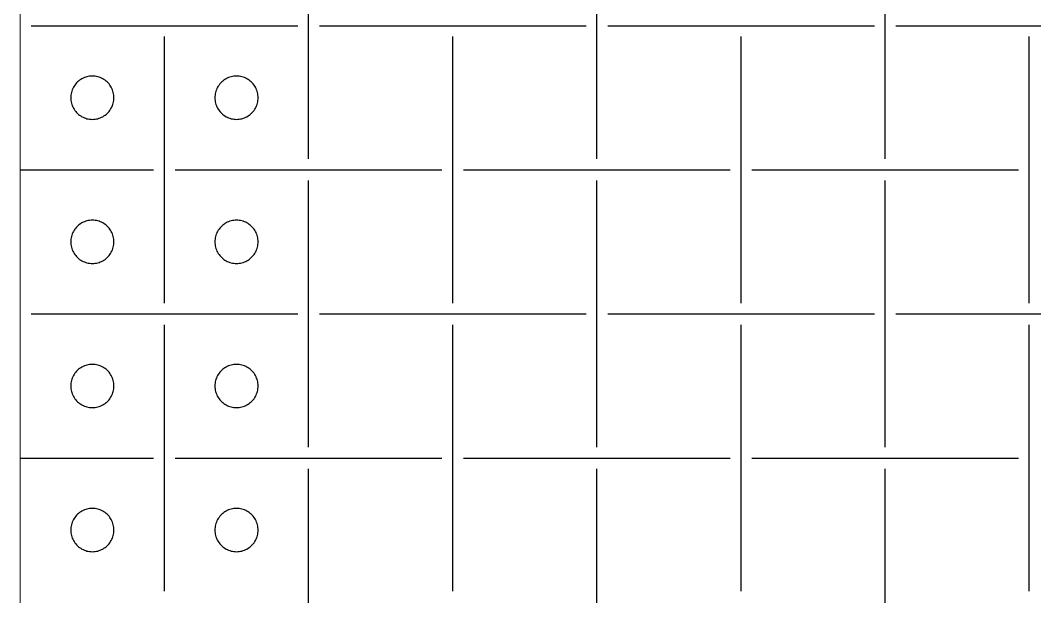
# Model space of a CAD drawing. Header units: metres. Extents: x 0 to 300, y -20 to 320.
# Drawn here: x 0 to 70.4, y 60.4 to 100.4 of the extents above; entities that cross this region are included whole.
import ezdxf

# ---------------------------------------------------------------- set-up
doc = ezdxf.new("R2010")
doc.units = ezdxf.units.M

msp = doc.modelspace()

# ---------------------------------------------------------------- linework, layer by layer
at = {"lineweight": 0}
msp.add_line((0, -20), (0, 320), dxfattribs=at)
for p, q in [((20, 90.75), (20, 109.25)), ((40, 90.75), (40, 109.25)), ((60, 90.75), (60, 109.25)), ((0.75, 100), (19.25, 100)), ((20.75, 100), (39.25, 100)), ((40.75, 100), (59.25, 100)), ((60.75, 100), (79.25, 100)), ((10, 80.75), (10, 99.25)), ((30, 80.75), (30, 99.25)), ((50, 80.75), (50, 99.25)), ((70, 80.75), (70, 99.25)), ((4.536, 96.427), (4.448, 96.395)), ((4.627, 96.453), (4.536, 96.427)), ((4.719, 96.473), (4.627, 96.453)), ((4.812, 96.488), (4.719, 96.473)), ((4.906, 96.497), (4.812, 96.488)), ((5, 96.5), (4.906, 96.497)), ((5.094, 96.497), (5, 96.5)), ((5.188, 96.488), (5.094, 96.497)), ((5.281, 96.473), (5.188, 96.488)), ((5.373, 96.453), (5.281, 96.473)), ((5.464, 96.427), (5.373, 96.453)), ((5.552, 96.395), (5.464, 96.427)), ((14.536, 96.427), (14.448, 96.395)), ((14.627, 96.453), (14.536, 96.427)), ((14.719, 96.473), (14.627, 96.453)), ((14.812, 96.488), (14.719, 96.473)), ((14.906, 96.497), (14.812, 96.488)), ((15, 96.5), (14.906, 96.497)), ((15.094, 96.497), (15, 96.5)), ((15.188, 96.488), (15.094, 96.497)), ((15.281, 96.473), (15.188, 96.488)), ((15.373, 96.453), (15.281, 96.473)), ((15.464, 96.427), (15.373, 96.453)), ((15.552, 96.395), (15.464, 96.427)), ((3.686, 95.723), (3.643, 95.639)), ((3.734, 95.804), (3.686, 95.723)), ((3.786, 95.882), (3.734, 95.804)), ((3.844, 95.956), (3.786, 95.882)), ((3.907, 96.027), (3.844, 95.956)), ((3.973, 96.093), (3.907, 96.027)), ((4.044, 96.156), (3.973, 96.093)), ((4.118, 96.214), (4.044, 96.156)), ((4.196, 96.266), (4.118, 96.214)), ((4.277, 96.314), (4.196, 96.266)), ((4.361, 96.357), (4.277, 96.314)), ((4.448, 96.395), (4.361, 96.357)), ((5.639, 96.357), (5.552, 96.395)), ((5.723, 96.314), (5.639, 96.357)), ((5.804, 96.266), (5.723, 96.314)), ((5.882, 96.214), (5.804, 96.266)), ((5.956, 96.156), (5.882, 96.214)), ((6.027, 96.093), (5.956, 96.156)), ((6.093, 96.027), (6.027, 96.093)), ((6.156, 95.956), (6.093, 96.027)), ((6.214, 95.882), (6.156, 95.956)), ((6.266, 95.804), (6.214, 95.882)), ((6.314, 95.723), (6.266, 95.804)), ((6.357, 95.639), (6.314, 95.723)), ((13.686, 95.723), (13.643, 95.639)), ((13.734, 95.804), (13.686, 95.723)), ((13.786, 95.882), (13.734, 95.804)), ((13.844, 95.956), (13.786, 95.882)), ((13.907, 96.027), (13.844, 95.956)), ((13.973, 96.093), (13.907, 96.027)), ((14.044, 96.156), (13.973, 96.093)), ((14.118, 96.214), (14.044, 96.156)), ((14.196, 96.266), (14.118, 96.214)), ((14.277, 96.314), (14.196, 96.266)), ((14.361, 96.357), (14.277, 96.314)), ((14.448, 96.395), (14.361, 96.357)), ((15.639, 96.357), (15.552, 96.395)), ((15.723, 96.314), (15.639, 96.357)), ((15.804, 96.266), (15.723, 96.314)), ((15.882, 96.214), (15.804, 96.266)), ((15.956, 96.156), (15.882, 96.214)), ((16.027, 96.093), (15.956, 96.156)), ((16.093, 96.027), (16.027, 96.093)), ((16.156, 95.956), (16.093, 96.027)), ((16.214, 95.882), (16.156, 95.956)), ((16.266, 95.804), (16.214, 95.882)), ((16.314, 95.723), (16.266, 95.804)), ((16.357, 95.639), (16.314, 95.723)), ((3.503, 95.094), (3.5, 95)), ((3.512, 95.188), (3.503, 95.094)), ((3.527, 95.281), (3.512, 95.188)), ((3.547, 95.373), (3.527, 95.281)), ((3.573, 95.464), (3.547, 95.373)), ((3.605, 95.552), (3.573, 95.464)), ((3.643, 95.639), (3.605, 95.552)), ((6.395, 95.552), (6.357, 95.639)), ((6.427, 95.464), (6.395, 95.552)), ((6.453, 95.373), (6.427, 95.464)), ((6.473, 95.281), (6.453, 95.373)), ((6.488, 95.188), (6.473, 95.281)), ((6.497, 95.094), (6.488, 95.188)), ((6.5, 95), (6.497, 95.094)), ((13.503, 95.094), (13.5, 95)), ((13.512, 95.188), (13.503, 95.094)), ((13.527, 95.281), (13.512, 95.188)), ((13.547, 95.373), (13.527, 95.281)), ((13.573, 95.464), (13.547, 95.373)), ((13.605, 95.552), (13.573, 95.464)), ((13.643, 95.639), (13.605, 95.552)), ((16.395, 95.552), (16.357, 95.639)), ((16.427, 95.464), (16.395, 95.552)), ((16.453, 95.373), (16.427, 95.464)), ((16.473, 95.281), (16.453, 95.373)), ((16.488, 95.188), (16.473, 95.281)), ((16.497, 95.094), (16.488, 95.188)), ((16.5, 95), (16.497, 95.094)), ((3.5, 95), (3.503, 94.906)), ((3.503, 94.906), (3.512, 94.812)), ((3.512, 94.812), (3.527, 94.719)), ((3.527, 94.719), (3.547, 94.627)), ((3.547, 94.627), (3.573, 94.536)), ((3.573, 94.536), (3.605, 94.448)), ((3.605, 94.448), (3.643, 94.361)), ((3.643, 94.361), (3.686, 94.277)), ((6.314, 94.277), (6.357, 94.361)), ((6.357, 94.361), (6.395, 94.448)), ((6.395, 94.448), (6.427, 94.536)), ((6.427, 94.536), (6.453, 94.627)), ((6.453, 94.627), (6.473, 94.719)), ((6.473, 94.719), (6.488, 94.812)), ((6.488, 94.812), (6.497, 94.906)), ((6.497, 94.906), (6.5, 95)), ((13.5, 95), (13.503, 94.906)), ((13.503, 94.906), (13.512, 94.812)), ((13.512, 94.812), (13.527, 94.719)), ((13.527, 94.719), (13.547, 94.627)), ((13.547, 94.627), (13.573, 94.536)), ((13.573, 94.536), (13.605, 94.448)), ((13.605, 94.448), (13.643, 94.361)), ((13.643, 94.361), (13.686, 94.277)), ((16.314, 94.277), (16.357, 94.361)), ((16.357, 94.361), (16.395, 94.448)), ((16.395, 94.448), (16.427, 94.536)), ((16.427, 94.536), (16.453, 94.627)), ((16.453, 94.627), (16.473, 94.719)), ((16.473, 94.719), (16.488, 94.812)), ((16.488, 94.812), (16.497, 94.906)), ((16.497, 94.906), (16.5, 95)), ((3.686, 94.277), (3.734, 94.196)), ((3.734, 94.196), (3.786, 94.118)), ((3.786, 94.118), (3.844, 94.044)), ((3.844, 94.044), (3.907, 93.973)), ((3.907, 93.973), (3.973, 93.907)), ((3.973, 93.907), (4.044, 93.844)), ((4.044, 93.844), (4.118, 93.786)), ((4.118, 93.786), (4.196, 93.734)), ((4.196, 93.734), (4.277, 93.686)), ((4.277, 93.686), (4.361, 93.643)), ((4.361, 93.643), (4.448, 93.605)), ((4.448, 93.605), (4.536, 93.573)), ((5.464, 93.573), (5.552, 93.605)), ((5.552, 93.605), (5.639, 93.643)), ((5.639, 93.643), (5.723, 93.686)), ((5.723, 93.686), (5.804, 93.734)), ((5.804, 93.734), (5.882, 93.786)), ((5.882, 93.786), (5.956, 93.844)), ((5.956, 93.844), (6.027, 93.907)), ((6.027, 93.907), (6.093, 93.973)), ((6.093, 93.973), (6.156, 94.044)), ((6.156, 94.044), (6.214, 94.118)), ((6.214, 94.118), (6.266, 94.196)), ((6.266, 94.196), (6.314, 94.277)), ((13.686, 94.277), (13.734, 94.196)), ((13.734, 94.196), (13.786, 94.118)), ((13.786, 94.118), (13.844, 94.044)), ((13.844, 94.044), (13.907, 93.973)), ((13.907, 93.973), (13.973, 93.907)), ((13.973, 93.907), (14.044, 93.844)), ((14.044, 93.844), (14.118, 93.786)), ((14.118, 93.786), (14.196, 93.734)), ((14.196, 93.734), (14.277, 93.686)), ((14.277, 93.686), (14.361, 93.643)), ((14.361, 93.643), (14.448, 93.605)), ((14.448, 93.605), (14.536, 93.573)), ((15.464, 93.573), (15.552, 93.605)), ((15.552, 93.605), (15.639, 93.643)), ((15.639, 93.643), (15.723, 93.686)), ((15.723, 93.686), (15.804, 93.734)), ((15.804, 93.734), (15.882, 93.786)), ((15.882, 93.786), (15.956, 93.844)), ((15.956, 93.844), (16.027, 93.907)), ((16.027, 93.907), (16.093, 93.973)), ((16.093, 93.973), (16.156, 94.044)), ((16.156, 94.044), (16.214, 94.118)), ((16.214, 94.118), (16.266, 94.196)), ((16.266, 94.196), (16.314, 94.277)), ((4.536, 93.573), (4.627, 93.547)), ((4.627, 93.547), (4.719, 93.527)), ((4.719, 93.527), (4.812, 93.512)), ((4.812, 93.512), (4.906, 93.503)), ((4.906, 93.503), (5, 93.5)), ((5, 93.5), (5.094, 93.503)), ((5.094, 93.503), (5.188, 93.512)), ((5.188, 93.512), (5.281, 93.527)), ((5.281, 93.527), (5.373, 93.547)), ((5.373, 93.547), (5.464, 93.573)), ((14.536, 93.573), (14.627, 93.547)), ((14.627, 93.547), (14.719, 93.527)), ((14.719, 93.527), (14.812, 93.512)), ((14.812, 93.512), (14.906, 93.503)), ((14.906, 93.503), (15, 93.5)), ((15, 93.5), (15.094, 93.503)), ((15.094, 93.503), (15.188, 93.512)), ((15.188, 93.512), (15.281, 93.527)), ((15.281, 93.527), (15.373, 93.547)), ((15.373, 93.547), (15.464, 93.573)), ((0, 90), (9.25, 90)), ((10.75, 90), (29.25, 90)), ((30.75, 90), (49.25, 90)), ((50.75, 90), (69.25, 90)), ((20, 70.75), (20, 89.25)), ((40, 70.75), (40, 89.25)), ((60, 70.75), (60, 89.25)), ((3.786, 85.882), (3.734, 85.804)), ((3.844, 85.956), (3.786, 85.882)), ((3.907, 86.027), (3.844, 85.956)), ((3.973, 86.093), (3.907, 86.027)), ((4.044, 86.156), (3.973, 86.093)), ((4.118, 86.214), (4.044, 86.156)), ((4.196, 86.266), (4.118, 86.214)), ((4.277, 86.314), (4.196, 86.266)), ((4.361, 86.357), (4.277, 86.314)), ((4.448, 86.395), (4.361, 86.357)), ((4.536, 86.427), (4.448, 86.395)), ((4.627, 86.453), (4.536, 86.427)), ((4.719, 86.473), (4.627, 86.453)), ((4.812, 86.488), (4.719, 86.473)), ((4.906, 86.497), (4.812, 86.488)), ((5, 86.5), (4.906, 86.497)), ((5.094, 86.497), (5, 86.5)), ((5.188, 86.488), (5.094, 86.497)), ((5.281, 86.473), (5.188, 86.488)), ((5.373, 86.453), (5.281, 86.473)), ((5.464, 86.427), (5.373, 86.453)), ((5.552, 86.395), (5.464, 86.427)), ((5.639, 86.357), (5.552, 86.395)), ((5.723, 86.314), (5.639, 86.357)), ((5.804, 86.266), (5.723, 86.314)), ((5.882, 86.214), (5.804, 86.266)), ((5.956, 86.156), (5.882, 86.214)), ((6.027, 86.093), (5.956, 86.156)), ((6.093, 86.027), (6.027, 86.093)), ((6.156, 85.956), (6.093, 86.027)), ((6.214, 85.882), (6.156, 85.956)), ((6.266, 85.804), (6.214, 85.882)), ((13.786, 85.882), (13.734, 85.804)), ((13.844, 85.956), (13.786, 85.882)), ((13.907, 86.027), (13.844, 85.956)), ((13.973, 86.093), (13.907, 86.027)), ((14.044, 86.156), (13.973, 86.093)), ((14.118, 86.214), (14.044, 86.156)), ((14.196, 86.266), (14.118, 86.214)), ((14.277, 86.314), (14.196, 86.266)), ((14.361, 86.357), (14.277, 86.314)), ((14.448, 86.395), (14.361, 86.357)), ((14.536, 86.427), (14.448, 86.395)), ((14.627, 86.453), (14.536, 86.427)), ((14.719, 86.473), (14.627, 86.453)), ((14.812, 86.488), (14.719, 86.473)), ((14.906, 86.497), (14.812, 86.488)), ((15, 86.5), (14.906, 86.497)), ((15.094, 86.497), (15, 86.5)), ((15.188, 86.488), (15.094, 86.497)), ((15.281, 86.473), (15.188, 86.488)), ((15.373, 86.453), (15.281, 86.473)), ((15.464, 86.427), (15.373, 86.453)), ((15.552, 86.395), (15.464, 86.427)), ((15.639, 86.357), (15.552, 86.395)), ((15.723, 86.314), (15.639, 86.357)), ((15.804, 86.266), (15.723, 86.314)), ((15.882, 86.214), (15.804, 86.266)), ((15.956, 86.156), (15.882, 86.214)), ((16.027, 86.093), (15.956, 86.156)), ((16.093, 86.027), (16.027, 86.093)), ((16.156, 85.956), (16.093, 86.027)), ((16.214, 85.882), (16.156, 85.956)), ((16.266, 85.804), (16.214, 85.882)), ((3.512, 85.188), (3.503, 85.094)), ((3.527, 85.281), (3.512, 85.188)), ((3.547, 85.373), (3.527, 85.281)), ((3.573, 85.464), (3.547, 85.373)), ((3.605, 85.552), (3.573, 85.464)), ((3.643, 85.639), (3.605, 85.552)), ((3.686, 85.723), (3.643, 85.639)), ((3.734, 85.804), (3.686, 85.723)), ((6.314, 85.723), (6.266, 85.804)), ((6.357, 85.639), (6.314, 85.723)), ((6.395, 85.552), (6.357, 85.639)), ((6.427, 85.464), (6.395, 85.552)), ((6.453, 85.373), (6.427, 85.464)), ((6.473, 85.281), (6.453, 85.373)), ((6.488, 85.188), (6.473, 85.281)), ((6.497, 85.094), (6.488, 85.188)), ((13.512, 85.188), (13.503, 85.094)), ((13.527, 85.281), (13.512, 85.188)), ((13.547, 85.373), (13.527, 85.281)), ((13.573, 85.464), (13.547, 85.373)), ((13.605, 85.552), (13.573, 85.464)), ((13.643, 85.639), (13.605, 85.552)), ((13.686, 85.723), (13.643, 85.639)), ((13.734, 85.804), (13.686, 85.723)), ((16.314, 85.723), (16.266, 85.804)), ((16.357, 85.639), (16.314, 85.723)), ((16.395, 85.552), (16.357, 85.639)), ((16.427, 85.464), (16.395, 85.552)), ((16.453, 85.373), (16.427, 85.464)), ((16.473, 85.281), (16.453, 85.373)), ((16.488, 85.188), (16.473, 85.281)), ((16.497, 85.094), (16.488, 85.188)), ((3.503, 85.094), (3.5, 85)), ((3.5, 85), (3.503, 84.906)), ((3.503, 84.906), (3.512, 84.812)), ((3.512, 84.812), (3.527, 84.719)), ((3.527, 84.719), (3.547, 84.627)), ((3.547, 84.627), (3.573, 84.536)), ((3.573, 84.536), (3.605, 84.448)), ((6.395, 84.448), (6.427, 84.536)), ((6.427, 84.536), (6.453, 84.627)), ((6.453, 84.627), (6.473, 84.719)), ((6.473, 84.719), (6.488, 84.812)), ((6.488, 84.812), (6.497, 84.906)), ((6.5, 85), (6.497, 85.094)), ((6.497, 84.906), (6.5, 85)), ((13.503, 85.094), (13.5, 85)), ((13.5, 85), (13.503, 84.906)), ((13.503, 84.906), (13.512, 84.812)), ((13.512, 84.812), (13.527, 84.719)), ((13.527, 84.719), (13.547, 84.627)), ((13.547, 84.627), (13.573, 84.536)), ((13.573, 84.536), (13.605, 84.448)), ((16.395, 84.448), (16.427, 84.536)), ((16.427, 84.536), (16.453, 84.627)), ((16.453, 84.627), (16.473, 84.719)), ((16.473, 84.719), (16.488, 84.812)), ((16.488, 84.812), (16.497, 84.906)), ((16.5, 85), (16.497, 85.094)), ((16.497, 84.906), (16.5, 85)), ((3.605, 84.448), (3.643, 84.361)), ((3.643, 84.361), (3.686, 84.277)), ((3.686, 84.277), (3.734, 84.196)), ((3.734, 84.196), (3.786, 84.118)), ((3.786, 84.118), (3.844, 84.044)), ((3.844, 84.044), (3.907, 83.973)), ((3.907, 83.973), (3.973, 83.907)), ((3.973, 83.907), (4.044, 83.844)), ((4.044, 83.844), (4.118, 83.786)), ((4.118, 83.786), (4.196, 83.734)), ((5.804, 83.734), (5.882, 83.786)), ((5.882, 83.786), (5.956, 83.844)), ((5.956, 83.844), (6.027, 83.907)), ((6.027, 83.907), (6.093, 83.973)), ((6.093, 83.973), (6.156, 84.044)), ((6.156, 84.044), (6.214, 84.118)), ((6.214, 84.118), (6.266, 84.196)), ((6.266, 84.196), (6.314, 84.277)), ((6.314, 84.277), (6.357, 84.361)), ((6.357, 84.361), (6.395, 84.448)), ((13.605, 84.448), (13.643, 84.361)), ((13.643, 84.361), (13.686, 84.277)), ((13.686, 84.277), (13.734, 84.196)), ((13.734, 84.196), (13.786, 84.118)), ((13.786, 84.118), (13.844, 84.044)), ((13.844, 84.044), (13.907, 83.973)), ((13.907, 83.973), (13.973, 83.907)), ((13.973, 83.907), (14.044, 83.844)), ((14.044, 83.844), (14.118, 83.786)), ((14.118, 83.786), (14.196, 83.734)), ((15.804, 83.734), (15.882, 83.786)), ((15.882, 83.786), (15.956, 83.844)), ((15.956, 83.844), (16.027, 83.907)), ((16.027, 83.907), (16.093, 83.973)), ((16.093, 83.973), (16.156, 84.044)), ((16.156, 84.044), (16.214, 84.118)), ((16.214, 84.118), (16.266, 84.196)), ((16.266, 84.196), (16.314, 84.277)), ((16.314, 84.277), (16.357, 84.361)), ((16.357, 84.361), (16.395, 84.448)), ((4.196, 83.734), (4.277, 83.686)), ((4.277, 83.686), (4.361, 83.643)), ((4.361, 83.643), (4.448, 83.605)), ((4.448, 83.605), (4.536, 83.573)), ((4.536, 83.573), (4.627, 83.547)), ((4.627, 83.547), (4.719, 83.527)), ((4.719, 83.527), (4.812, 83.512)), ((4.812, 83.512), (4.906, 83.503)), ((4.906, 83.503), (5, 83.5)), ((5, 83.5), (5.094, 83.503)), ((5.094, 83.503), (5.188, 83.512)), ((5.188, 83.512), (5.281, 83.527)), ((5.281, 83.527), (5.373, 83.547)), ((5.373, 83.547), (5.464, 83.573)), ((5.464, 83.573), (5.552, 83.605)), ((5.552, 83.605), (5.639, 83.643)), ((5.639, 83.643), (5.723, 83.686)), ((5.723, 83.686), (5.804, 83.734)), ((14.196, 83.734), (14.277, 83.686)), ((14.277, 83.686), (14.361, 83.643)), ((14.361, 83.643), (14.448, 83.605)), ((14.448, 83.605), (14.536, 83.573)), ((14.536, 83.573), (14.627, 83.547)), ((14.627, 83.547), (14.719, 83.527)), ((14.719, 83.527), (14.812, 83.512)), ((14.812, 83.512), (14.906, 83.503)), ((14.906, 83.503), (15, 83.5)), ((15, 83.5), (15.094, 83.503)), ((15.094, 83.503), (15.188, 83.512)), ((15.188, 83.512), (15.281, 83.527)), ((15.281, 83.527), (15.373, 83.547)), ((15.373, 83.547), (15.464, 83.573)), ((15.464, 83.573), (15.552, 83.605)), ((15.552, 83.605), (15.639, 83.643)), ((15.639, 83.643), (15.723, 83.686)), ((15.723, 83.686), (15.804, 83.734)), ((0.75, 80), (19.25, 80)), ((20.75, 80), (39.25, 80)), ((40.75, 80), (59.25, 80)), ((60.75, 80), (79.25, 80)), ((10, 60.75), (10, 79.25)), ((30, 60.75), (30, 79.25)), ((50, 60.75), (50, 79.25)), ((70, 60.75), (70, 79.25)), ((3.907, 76.027), (3.844, 75.956)), ((3.973, 76.093), (3.907, 76.027)), ((4.044, 76.156), (3.973, 76.093)), ((4.118, 76.214), (4.044, 76.156)), ((4.196, 76.266), (4.118, 76.214)), ((4.277, 76.314), (4.196, 76.266)), ((4.361, 76.357), (4.277, 76.314)), ((4.448, 76.395), (4.361, 76.357)), ((4.536, 76.427), (4.448, 76.395)), ((4.627, 76.453), (4.536, 76.427)), ((4.719, 76.473), (4.627, 76.453)), ((4.812, 76.488), (4.719, 76.473)), ((4.906, 76.497), (4.812, 76.488)), ((5, 76.5), (4.906, 76.497)), ((5.094, 76.497), (5, 76.5)), ((5.188, 76.488), (5.094, 76.497)), ((5.281, 76.473), (5.188, 76.488)), ((5.373, 76.453), (5.281, 76.473)), ((5.464, 76.427), (5.373, 76.453)), ((5.552, 76.395), (5.464, 76.427)), ((5.639, 76.357), (5.552, 76.395)), ((5.723, 76.314), (5.639, 76.357)), ((5.804, 76.266), (5.723, 76.314)), ((5.882, 76.214), (5.804, 76.266)), ((5.956, 76.156), (5.882, 76.214)), ((6.027, 76.093), (5.956, 76.156)), ((6.093, 76.027), (6.027, 76.093)), ((6.156, 75.956), (6.093, 76.027)), ((13.907, 76.027), (13.844, 75.956)), ((13.973, 76.093), (13.907, 76.027)), ((14.044, 76.156), (13.973, 76.093)), ((14.118, 76.214), (14.044, 76.156)), ((14.196, 76.266), (14.118, 76.214)), ((14.277, 76.314), (14.196, 76.266)), ((14.361, 76.357), (14.277, 76.314)), ((14.448, 76.395), (14.361, 76.357)), ((14.536, 76.427), (14.448, 76.395)), ((14.627, 76.453), (14.536, 76.427)), ((14.719, 76.473), (14.627, 76.453)), ((14.812, 76.488), (14.719, 76.473)), ((14.906, 76.497), (14.812, 76.488)), ((15, 76.5), (14.906, 76.497)), ((15.094, 76.497), (15, 76.5)), ((15.188, 76.488), (15.094, 76.497)), ((15.281, 76.473), (15.188, 76.488)), ((15.373, 76.453), (15.281, 76.473)), ((15.464, 76.427), (15.373, 76.453)), ((15.552, 76.395), (15.464, 76.427)), ((15.639, 76.357), (15.552, 76.395)), ((15.723, 76.314), (15.639, 76.357)), ((15.804, 76.266), (15.723, 76.314)), ((15.882, 76.214), (15.804, 76.266)), ((15.956, 76.156), (15.882, 76.214)), ((16.027, 76.093), (15.956, 76.156)), ((16.093, 76.027), (16.027, 76.093)), ((16.156, 75.956), (16.093, 76.027)), ((3.547, 75.373), (3.527, 75.281)), ((3.573, 75.464), (3.547, 75.373)), ((3.605, 75.552), (3.573, 75.464)), ((3.643, 75.639), (3.605, 75.552)), ((3.686, 75.723), (3.643, 75.639)), ((3.734, 75.804), (3.686, 75.723)), ((3.786, 75.882), (3.734, 75.804)), ((3.844, 75.956), (3.786, 75.882)), ((6.214, 75.882), (6.156, 75.956)), ((6.266, 75.804), (6.214, 75.882)), ((6.314, 75.723), (6.266, 75.804)), ((6.357, 75.639), (6.314, 75.723)), ((6.395, 75.552), (6.357, 75.639)), ((6.427, 75.464), (6.395, 75.552)), ((6.453, 75.373), (6.427, 75.464)), ((6.473, 75.281), (6.453, 75.373)), ((13.547, 75.373), (13.527, 75.281)), ((13.573, 75.464), (13.547, 75.373)), ((13.605, 75.552), (13.573, 75.464)), ((13.643, 75.639), (13.605, 75.552)), ((13.686, 75.723), (13.643, 75.639)), ((13.734, 75.804), (13.686, 75.723)), ((13.786, 75.882), (13.734, 75.804)), ((13.844, 75.956), (13.786, 75.882)), ((16.214, 75.882), (16.156, 75.956)), ((16.266, 75.804), (16.214, 75.882)), ((16.314, 75.723), (16.266, 75.804)), ((16.357, 75.639), (16.314, 75.723)), ((16.395, 75.552), (16.357, 75.639)), ((16.427, 75.464), (16.395, 75.552)), ((16.453, 75.373), (16.427, 75.464)), ((16.473, 75.281), (16.453, 75.373)), ((3.503, 75.094), (3.5, 75)), ((3.5, 75), (3.503, 74.906)), ((3.512, 75.188), (3.503, 75.094)), ((3.503, 74.906), (3.512, 74.812)), ((3.527, 75.281), (3.512, 75.188)), ((3.512, 74.812), (3.527, 74.719)), ((3.527, 74.719), (3.547, 74.627)), ((3.547, 74.627), (3.573, 74.536)), ((6.427, 74.536), (6.453, 74.627)), ((6.453, 74.627), (6.473, 74.719)), ((6.488, 75.188), (6.473, 75.281)), ((6.473, 74.719), (6.488, 74.812)), ((6.497, 75.094), (6.488, 75.188)), ((6.488, 74.812), (6.497, 74.906)), ((6.5, 75), (6.497, 75.094)), ((6.497, 74.906), (6.5, 75)), ((13.503, 75.094), (13.5, 75)), ((13.5, 75), (13.503, 74.906)), ((13.512, 75.188), (13.503, 75.094)), ((13.503, 74.906), (13.512, 74.812)), ((13.527, 75.281), (13.512, 75.188)), ((13.512, 74.812), (13.527, 74.719)), ((13.527, 74.719), (13.547, 74.627)), ((13.547, 74.627), (13.573, 74.536)), ((16.427, 74.536), (16.453, 74.627)), ((16.453, 74.627), (16.473, 74.719)), ((16.488, 75.188), (16.473, 75.281)), ((16.473, 74.719), (16.488, 74.812)), ((16.497, 75.094), (16.488, 75.188)), ((16.488, 74.812), (16.497, 74.906)), ((16.5, 75), (16.497, 75.094)), ((16.497, 74.906), (16.5, 75)), ((3.573, 74.536), (3.605, 74.448)), ((3.605, 74.448), (3.643, 74.361)), ((3.643, 74.361), (3.686, 74.277)), ((3.686, 74.277), (3.734, 74.196)), ((3.734, 74.196), (3.786, 74.118)), ((3.786, 74.118), (3.844, 74.044)), ((3.844, 74.044), (3.907, 73.973)), ((3.907, 73.973), (3.973, 73.907)), ((3.973, 73.907), (4.044, 73.844)), ((5.956, 73.844), (6.027, 73.907)), ((6.027, 73.907), (6.093, 73.973)), ((6.093, 73.973), (6.156, 74.044)), ((6.156, 74.044), (6.214, 74.118)), ((6.214, 74.118), (6.266, 74.196)), ((6.266, 74.196), (6.314, 74.277)), ((6.314, 74.277), (6.357, 74.361)), ((6.357, 74.361), (6.395, 74.448)), ((6.395, 74.448), (6.427, 74.536)), ((13.573, 74.536), (13.605, 74.448)), ((13.605, 74.448), (13.643, 74.361)), ((13.643, 74.361), (13.686, 74.277)), ((13.686, 74.277), (13.734, 74.196)), ((13.734, 74.196), (13.786, 74.118)), ((13.786, 74.118), (13.844, 74.044)), ((13.844, 74.044), (13.907, 73.973)), ((13.907, 73.973), (13.973, 73.907)), ((13.973, 73.907), (14.044, 73.844)), ((15.956, 73.844), (16.027, 73.907)), ((16.027, 73.907), (16.093, 73.973)), ((16.093, 73.973), (16.156, 74.044)), ((16.156, 74.044), (16.214, 74.118)), ((16.214, 74.118), (16.266, 74.196)), ((16.266, 74.196), (16.314, 74.277)), ((16.314, 74.277), (16.357, 74.361)), ((16.357, 74.361), (16.395, 74.448)), ((16.395, 74.448), (16.427, 74.536)), ((4.044, 73.844), (4.118, 73.786)), ((4.118, 73.786), (4.196, 73.734)), ((4.196, 73.734), (4.277, 73.686)), ((4.277, 73.686), (4.361, 73.643)), ((4.361, 73.643), (4.448, 73.605)), ((4.448, 73.605), (4.536, 73.573)), ((4.536, 73.573), (4.627, 73.547)), ((4.627, 73.547), (4.719, 73.527)), ((4.719, 73.527), (4.812, 73.512)), ((4.812, 73.512), (4.906, 73.503)), ((4.906, 73.503), (5, 73.5)), ((5, 73.5), (5.094, 73.503)), ((5.094, 73.503), (5.188, 73.512)), ((5.188, 73.512), (5.281, 73.527)), ((5.281, 73.527), (5.373, 73.547)), ((5.373, 73.547), (5.464, 73.573)), ((5.464, 73.573), (5.552, 73.605)), ((5.552, 73.605), (5.639, 73.643)), ((5.639, 73.643), (5.723, 73.686)), ((5.723, 73.686), (5.804, 73.734)), ((5.804, 73.734), (5.882, 73.786)), ((5.882, 73.786), (5.956, 73.844)), ((14.044, 73.844), (14.118, 73.786)), ((14.118, 73.786), (14.196, 73.734)), ((14.196, 73.734), (14.277, 73.686)), ((14.277, 73.686), (14.361, 73.643)), ((14.361, 73.643), (14.448, 73.605)), ((14.448, 73.605), (14.536, 73.573)), ((14.536, 73.573), (14.627, 73.547)), ((14.627, 73.547), (14.719, 73.527)), ((14.719, 73.527), (14.812, 73.512)), ((14.812, 73.512), (14.906, 73.503)), ((14.906, 73.503), (15, 73.5)), ((15, 73.5), (15.094, 73.503)), ((15.094, 73.503), (15.188, 73.512)), ((15.188, 73.512), (15.281, 73.527)), ((15.281, 73.527), (15.373, 73.547)), ((15.373, 73.547), (15.464, 73.573)), ((15.464, 73.573), (15.552, 73.605)), ((15.552, 73.605), (15.639, 73.643)), ((15.639, 73.643), (15.723, 73.686)), ((15.723, 73.686), (15.804, 73.734)), ((15.804, 73.734), (15.882, 73.786)), ((15.882, 73.786), (15.956, 73.844)), ((0, 70), (9.25, 70)), ((10.75, 70), (29.25, 70)), ((30.75, 70), (49.25, 70)), ((50.75, 70), (69.25, 70)), ((20, 50.75), (20, 69.25)), ((40, 50.75), (40, 69.25)), ((60, 50.75), (60, 69.25)), ((4.044, 66.156), (3.973, 66.093)), ((4.118, 66.214), (4.044, 66.156)), ((4.196, 66.266), (4.118, 66.214)), ((4.277, 66.314), (4.196, 66.266)), ((4.361, 66.357), (4.277, 66.314)), ((4.448, 66.395), (4.361, 66.357)), ((4.536, 66.427), (4.448, 66.395)), ((4.627, 66.453), (4.536, 66.427)), ((4.719, 66.473), (4.627, 66.453)), ((4.812, 66.488), (4.719, 66.473)), ((4.906, 66.497), (4.812, 66.488)), ((5, 66.5), (4.906, 66.497)), ((5.094, 66.497), (5, 66.5)), ((5.188, 66.488), (5.094, 66.497)), ((5.281, 66.473), (5.188, 66.488)), ((5.373, 66.453), (5.281, 66.473)), ((5.464, 66.427), (5.373, 66.453)), ((5.552, 66.395), (5.464, 66.427)), ((5.639, 66.357), (5.552, 66.395)), ((5.723, 66.314), (5.639, 66.357)), ((5.804, 66.266), (5.723, 66.314)), ((5.882, 66.214), (5.804, 66.266)), ((5.956, 66.156), (5.882, 66.214)), ((6.027, 66.093), (5.956, 66.156)), ((14.044, 66.156), (13.973, 66.093)), ((14.118, 66.214), (14.044, 66.156)), ((14.196, 66.266), (14.118, 66.214)), ((14.277, 66.314), (14.196, 66.266)), ((14.361, 66.357), (14.277, 66.314)), ((14.448, 66.395), (14.361, 66.357)), ((14.536, 66.427), (14.448, 66.395)), ((14.627, 66.453), (14.536, 66.427)), ((14.719, 66.473), (14.627, 66.453)), ((14.812, 66.488), (14.719, 66.473)), ((14.906, 66.497), (14.812, 66.488)), ((15, 66.5), (14.906, 66.497)), ((15.094, 66.497), (15, 66.5)), ((15.188, 66.488), (15.094, 66.497)), ((15.281, 66.473), (15.188, 66.488)), ((15.373, 66.453), (15.281, 66.473)), ((15.464, 66.427), (15.373, 66.453)), ((15.552, 66.395), (15.464, 66.427)), ((15.639, 66.357), (15.552, 66.395)), ((15.723, 66.314), (15.639, 66.357)), ((15.804, 66.266), (15.723, 66.314)), ((15.882, 66.214), (15.804, 66.266)), ((15.956, 66.156), (15.882, 66.214)), ((16.027, 66.093), (15.956, 66.156)), ((3.573, 65.464), (3.547, 65.373)), ((3.605, 65.552), (3.573, 65.464)), ((3.643, 65.639), (3.605, 65.552)), ((3.686, 65.723), (3.643, 65.639)), ((3.734, 65.804), (3.686, 65.723)), ((3.786, 65.882), (3.734, 65.804)), ((3.844, 65.956), (3.786, 65.882)), ((3.907, 66.027), (3.844, 65.956)), ((3.973, 66.093), (3.907, 66.027)), ((6.093, 66.027), (6.027, 66.093)), ((6.156, 65.956), (6.093, 66.027)), ((6.214, 65.882), (6.156, 65.956)), ((6.266, 65.804), (6.214, 65.882)), ((6.314, 65.723), (6.266, 65.804)), ((6.357, 65.639), (6.314, 65.723)), ((6.395, 65.552), (6.357, 65.639)), ((6.427, 65.464), (6.395, 65.552)), ((6.453, 65.373), (6.427, 65.464)), ((13.573, 65.464), (13.547, 65.373)), ((13.605, 65.552), (13.573, 65.464)), ((13.643, 65.639), (13.605, 65.552)), ((13.686, 65.723), (13.643, 65.639)), ((13.734, 65.804), (13.686, 65.723)), ((13.786, 65.882), (13.734, 65.804)), ((13.844, 65.956), (13.786, 65.882)), ((13.907, 66.027), (13.844, 65.956)), ((13.973, 66.093), (13.907, 66.027)), ((16.093, 66.027), (16.027, 66.093)), ((16.156, 65.956), (16.093, 66.027)), ((16.214, 65.882), (16.156, 65.956)), ((16.266, 65.804), (16.214, 65.882)), ((16.314, 65.723), (16.266, 65.804)), ((16.357, 65.639), (16.314, 65.723)), ((16.395, 65.552), (16.357, 65.639)), ((16.427, 65.464), (16.395, 65.552)), ((16.453, 65.373), (16.427, 65.464)), ((3.503, 65.094), (3.5, 65)), ((3.5, 65), (3.503, 64.906)), ((3.512, 65.188), (3.503, 65.094)), ((3.503, 64.906), (3.512, 64.812)), ((3.527, 65.281), (3.512, 65.188)), ((3.512, 64.812), (3.527, 64.719)), ((3.547, 65.373), (3.527, 65.281)), ((6.473, 65.281), (6.453, 65.373)), ((6.488, 65.188), (6.473, 65.281)), ((6.473, 64.719), (6.488, 64.812)), ((6.497, 65.094), (6.488, 65.188)), ((6.488, 64.812), (6.497, 64.906)), ((6.5, 65), (6.497, 65.094)), ((6.497, 64.906), (6.5, 65)), ((13.503, 65.094), (13.5, 65)), ((13.5, 65), (13.503, 64.906)), ((13.512, 65.188), (13.503, 65.094)), ((13.503, 64.906), (13.512, 64.812)), ((13.527, 65.281), (13.512, 65.188)), ((13.512, 64.812), (13.527, 64.719)), ((13.547, 65.373), (13.527, 65.281)), ((16.473, 65.281), (16.453, 65.373)), ((16.488, 65.188), (16.473, 65.281)), ((16.473, 64.719), (16.488, 64.812)), ((16.497, 65.094), (16.488, 65.188)), ((16.488, 64.812), (16.497, 64.906)), ((16.5, 65), (16.497, 65.094)), ((16.497, 64.906), (16.5, 65)), ((3.527, 64.719), (3.547, 64.627)), ((3.547, 64.627), (3.573, 64.536)), ((3.573, 64.536), (3.605, 64.448)), ((3.605, 64.448), (3.643, 64.361)), ((3.643, 64.361), (3.686, 64.277)), ((3.686, 64.277), (3.734, 64.196)), ((3.734, 64.196), (3.786, 64.118)), ((3.786, 64.118), (3.844, 64.044)), ((3.844, 64.044), (3.907, 63.973)), ((6.093, 63.973), (6.156, 64.044)), ((6.156, 64.044), (6.214, 64.118)), ((6.214, 64.118), (6.266, 64.196)), ((6.266, 64.196), (6.314, 64.277)), ((6.314, 64.277), (6.357, 64.361)), ((6.357, 64.361), (6.395, 64.448)), ((6.395, 64.448), (6.427, 64.536)), ((6.427, 64.536), (6.453, 64.627)), ((6.453, 64.627), (6.473, 64.719)), ((13.527, 64.719), (13.547, 64.627)), ((13.547, 64.627), (13.573, 64.536)), ((13.573, 64.536), (13.605, 64.448)), ((13.605, 64.448), (13.643, 64.361)), ((13.643, 64.361), (13.686, 64.277)), ((13.686, 64.277), (13.734, 64.196)), ((13.734, 64.196), (13.786, 64.118)), ((13.786, 64.118), (13.844, 64.044)), ((13.844, 64.044), (13.907, 63.973)), ((16.093, 63.973), (16.156, 64.044)), ((16.156, 64.044), (16.214, 64.118)), ((16.214, 64.118), (16.266, 64.196)), ((16.266, 64.196), (16.314, 64.277)), ((16.314, 64.277), (16.357, 64.361)), ((16.357, 64.361), (16.395, 64.448)), ((16.395, 64.448), (16.427, 64.536)), ((16.427, 64.536), (16.453, 64.627)), ((16.453, 64.627), (16.473, 64.719)), ((3.907, 63.973), (3.973, 63.907)), ((3.973, 63.907), (4.044, 63.844)), ((4.044, 63.844), (4.118, 63.786)), ((4.118, 63.786), (4.196, 63.734)), ((4.196, 63.734), (4.277, 63.686)), ((4.277, 63.686), (4.361, 63.643)), ((4.361, 63.643), (4.448, 63.605)), ((4.448, 63.605), (4.536, 63.573)), ((4.536, 63.573), (4.627, 63.547)), ((4.627, 63.547), (4.719, 63.527)), ((4.719, 63.527), (4.812, 63.512)), ((4.812, 63.512), (4.906, 63.503)), ((4.906, 63.503), (5, 63.5)), ((5, 63.5), (5.094, 63.503)), ((5.094, 63.503), (5.188, 63.512)), ((5.188, 63.512), (5.281, 63.527)), ((5.281, 63.527), (5.373, 63.547)), ((5.373, 63.547), (5.464, 63.573)), ((5.464, 63.573), (5.552, 63.605)), ((5.552, 63.605), (5.639, 63.643)), ((5.639, 63.643), (5.723, 63.686)), ((5.723, 63.686), (5.804, 63.734)), ((5.804, 63.734), (5.882, 63.786)), ((5.882, 63.786), (5.956, 63.844)), ((5.956, 63.844), (6.027, 63.907)), ((6.027, 63.907), (6.093, 63.973)), ((13.907, 63.973), (13.973, 63.907)), ((13.973, 63.907), (14.044, 63.844)), ((14.044, 63.844), (14.118, 63.786)), ((14.118, 63.786), (14.196, 63.734)), ((14.196, 63.734), (14.277, 63.686)), ((14.277, 63.686), (14.361, 63.643)), ((14.361, 63.643), (14.448, 63.605)), ((14.448, 63.605), (14.536, 63.573)), ((14.536, 63.573), (14.627, 63.547)), ((14.627, 63.547), (14.719, 63.527)), ((14.719, 63.527), (14.812, 63.512)), ((14.812, 63.512), (14.906, 63.503)), ((14.906, 63.503), (15, 63.5)), ((15, 63.5), (15.094, 63.503)), ((15.094, 63.503), (15.188, 63.512)), ((15.188, 63.512), (15.281, 63.527)), ((15.281, 63.527), (15.373, 63.547)), ((15.373, 63.547), (15.464, 63.573)), ((15.464, 63.573), (15.552, 63.605)), ((15.552, 63.605), (15.639, 63.643)), ((15.639, 63.643), (15.723, 63.686)), ((15.723, 63.686), (15.804, 63.734)), ((15.804, 63.734), (15.882, 63.786)), ((15.882, 63.786), (15.956, 63.844)), ((15.956, 63.844), (16.027, 63.907)), ((16.027, 63.907), (16.093, 63.973))]:
    msp.add_line(p, q)

doc.saveas('drawing.dxf')
